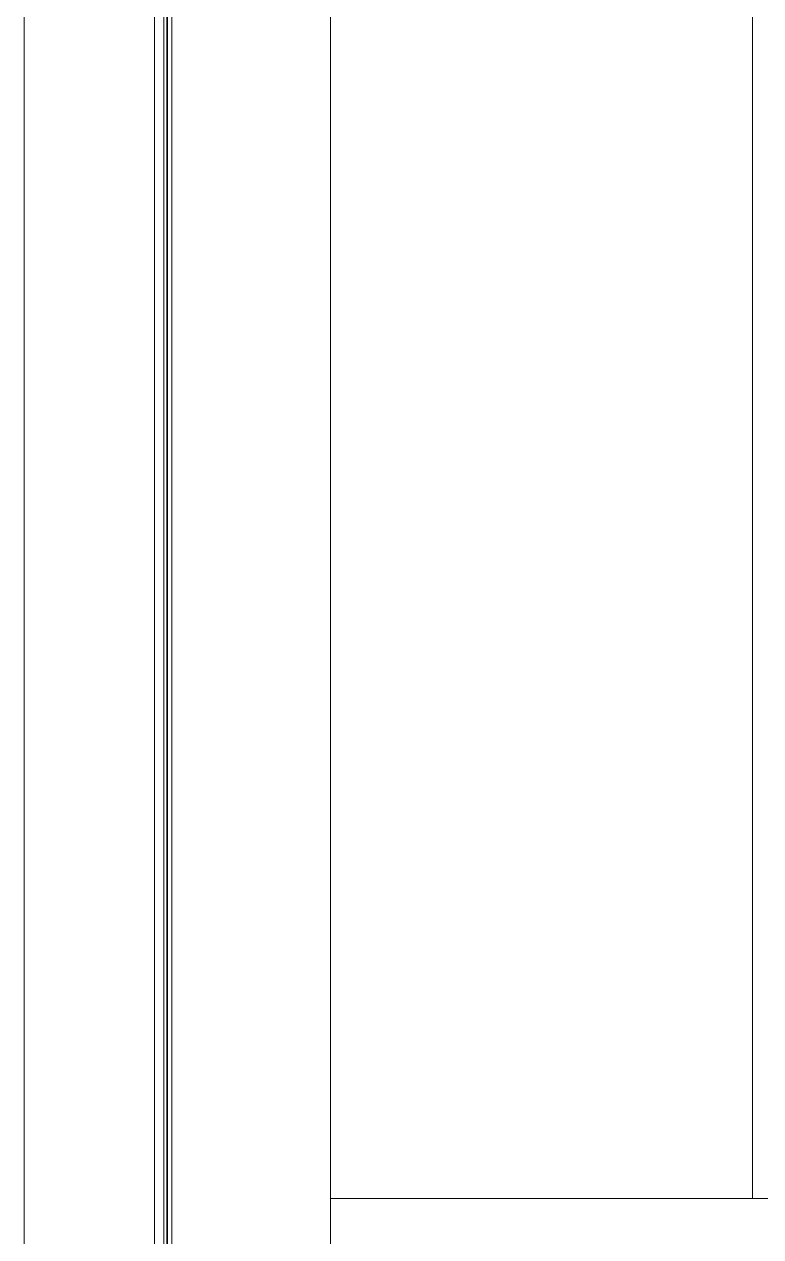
# Model space of a CAD drawing. Header units: millimetres. Extents: x 1880 to 4113, y 771 to 2990.
# Drawn here: x 1906.2 to 2115.5, y 1182.8 to 1527.3 of the extents above; entities that cross this region are included whole.
import ezdxf

# ---------------------------------------------------------------- set-up
doc = ezdxf.new("R2010")
doc.units = ezdxf.units.MM
for name, color, linetype in [('000-PI-ORMAR', 2, 'Continuous'), ('000-PI_TEXT', 7, 'Continuous'), ('002-PI-Kabelska kanalica', 150, 'Continuous')]:
    doc.layers.add(name, color=color, linetype=linetype)

msp = doc.modelspace()

# ---------------------------------------------------------------- linework, layer by layer
at = {"layer": '000-PI-ORMAR', "color": 0, "linetype": 'ByBlock', "lineweight": 0}
for p, q in [((1946.88, 2828.22), (1946.88, 843.72)), ((1948.2, 843.72), (1948.2, 2828.22)), ((1946.7, 856.72), (1946.7, 2807.58)), ((1943.2, 2807.52), (1943.2, 856.52)), ((1945.92, 2807.52), (1945.92, 856.52)), ((1993.2, 2779.12), (1993.2, 889.12))]:
    msp.add_line(p, q, dxfattribs=at)
at = {"layer": '000-PI_TEXT', "color": 0, "linetype": 'ByBlock', "lineweight": 0, "ltscale": 0.25}
msp.add_line((1906.22, 1027.12), (1906.22, 2759.12), dxfattribs=at)
at = {"layer": '002-PI-Kabelska kanalica', "color": 0, "linetype": 'ByBlock', "lineweight": 0}
for p, q in [((1993.2, 2724.72), (1993.2, 1193.72)), ((2113.2, 2724.72), (2113.2, 1193.72)), ((1993.2, 1193.72), (1993.2, 1093.72)), ((1993.2, 1193.72), (3884.2, 1193.72)), ((1993.2, 1193.72), (2113.2, 1193.72))]:
    msp.add_line(p, q, dxfattribs=at)

doc.saveas('drawing.dxf')
